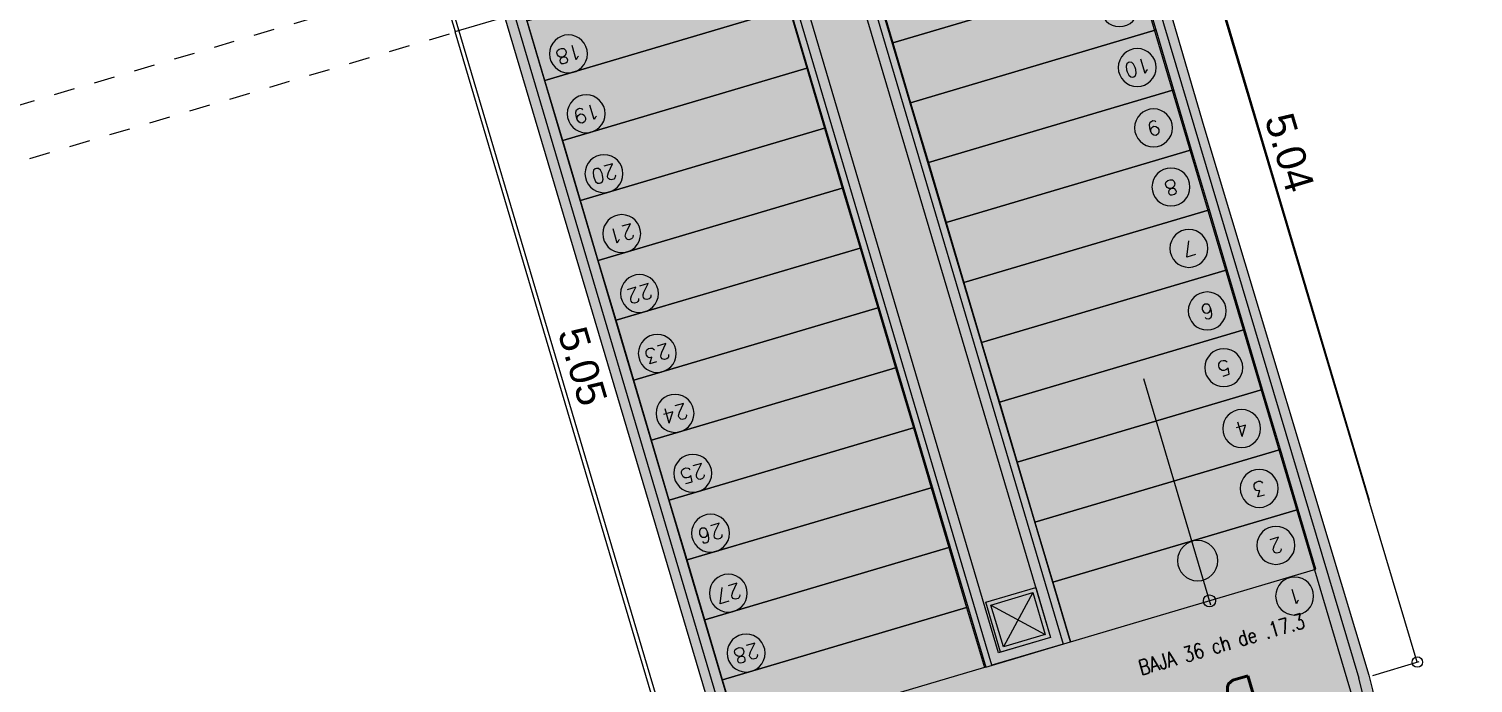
# Model space of a CAD drawing. Header units: millimetres. Extents: x 836200 to 838100, y 1173100 to 1174502.
# Drawn here: x 837868.17 to 837875.1, y 1173336.05 to 1173339.19 of the extents above; entities that cross this region are included whole.
import ezdxf
from ezdxf.enums import TextEntityAlignment as Align

# ---------------------------------------------------------------- set-up
doc = ezdxf.new("R2010")
doc.units = ezdxf.units.MM
doc.linetypes.add('HIDDEN2', pattern=[0.1875, 0.125, -0.0625])
for name, color, linetype in [('.', 255, 'Continuous'), ('A-Linea-4', 4, 'Continuous'), ('hatch ciruclación', 41, 'Continuous'), ('OLD-ANT-PLANTAS PROPUESTAS$0$A-BORDE DE LOSA PERFIL IPE', 2, 'Continuous'), ('OLD-ANT-PLANTAS PROPUESTAS$0$KCIG-AP-DW-XR-PUNTOS FIJOS$0$A-ANOTAC-SIMBOLO', 9, 'Continuous'), ('OLD-ANT-PLANTAS PROPUESTAS$0$KCIG-AP-DW-XR-PUNTOS FIJOS$0$A-ESCALERA', 3, 'Continuous'), ('OLD-ANT-PLANTAS PROPUESTAS$0$KCIG-AP-DW-XR-PUNTOS FIJOS$0$A-PASAMANOS', 1, 'Continuous')]:
    doc.layers.add(name, color=color, linetype=linetype)
doc.styles.add('ARIAL', font='arial.ttf')
doc.styles.add('OLD-ANT-PLANTAS PROPUESTAS$0$KCIG-AP-DW-XR-PUNTOS FIJOS$0$ROMANS', font='romans')
doc.styles.add('OLD-ANT-PLANTAS PROPUESTAS$0$KCIG-AP-DW-XR-PUNTOS FIJOS$0$TEXT', font='romans.shx', dxfattribs={"width": 0.8})
doc.dimstyles.new('Cotas100', dxfattribs={"dimtxt": 0.14, "dimasz": 0.1, "dimexe": 0.01, "dimexo": 0.01, "dimgap": 0.04, "dimtad": 1, "dimzin": 1, "dimdsep": 46, "dimtxsty": 'ARIAL', "dimblk": 'SMALL', "dimcen": 0.3, "dimclrd": 2, "dimclre": 2, "dimclrt": 1, "dimazin": 2, "dimtfac": 1, "dimtofl": 0, "dimtmove": 0, "dimatfit": 3, "dimldrblk": 'OBLIQUE', "dimfxl": 1, "dimtolj": 1, "dimlwd": -1, "dimlwe": -1, "dimarcsym": 0})

# ---------------------------------------------------------------- blocks, each defined once
blk = doc.blocks.new('OLD-ANT-PLANTAS PROPUESTAS$0$KCIG-AP-DW-XR-PUNTOS FIJOS$0$NUM-ESCALERA')
blk.add_circle((0, 0), 0.1266)
at = {"style": 'OLD-ANT-PLANTAS PROPUESTAS$0$KCIG-AP-DW-XR-PUNTOS FIJOS$0$ROMANS'}
blk.add_attdef('NO', text='', height=0.1, rotation=360, dxfattribs=at).set_placement((-0.0009, -0.0023), align=Align.MIDDLE)
blk = doc.blocks.new('*U38')
blk.add_circle((-4.32, -1.16), 0.8)
at = {"style": 'OLD-ANT-PLANTAS PROPUESTAS$0$KCIG-AP-DW-XR-PUNTOS FIJOS$0$TEXT', "width": 0.8}
for tag, p in [('ESCALERA', (-1.42, -0.38)), ('@', (1.67, 0.52))]:
    blk.add_attdef(tag, text='', height=2, rotation=105, dxfattribs=at).set_placement(p, align=Align.MIDDLE_CENTER)
blk = doc.blocks.new('*U37')
blk.add_circle((-0.161, -4.465), 0.8)
at = {"style": 'OLD-ANT-PLANTAS PROPUESTAS$0$KCIG-AP-DW-XR-PUNTOS FIJOS$0$TEXT', "width": 0.8}
for tag, p in [('@', (-0.013, 1.746)), ('ESCALERA', (-0.057, -1.472))]:
    blk.add_attdef(tag, text='', height=2, rotation=177.933, dxfattribs=at).set_placement(p, align=Align.MIDDLE_CENTER)
blk = doc.blocks.new('ESCALERA EMERGENCIA NIVEL 3')
at = {"layer": '.'}
h = blk.add_hatch(color=250, dxfattribs=at)
h.dxf.hatch_style = 1
h.paths.add_polyline_path([(463.42, 171.544), (459.6168, 171.544), (459.6168, 171.8034), (463.42, 171.8034)])
at = {"layer": 'hatch ciruclación', "true_color": 0xfeeab9}
h = blk.add_hatch(color=254, dxfattribs=at)
h.dxf.hatch_style = 1
edge = h.paths.add_edge_path()
edge.add_line((464.0424, 166.8892), (464.0597, 170.1401))
edge.add_line((464.0597, 170.1401), (459.0086, 170.1401))
edge.add_arc((458.9997, 171.6774), 1.5373, 90.15063, 270.33432, ccw=False)
edge.add_line((458.9956, 173.2147), (461.2773, 173.2063))
edge.add_line((461.2773, 173.2063), (464.0281, 173.2158))
edge.add_arc((464.0096, 171.4938), 1.7221, 14.21665, 89.38252, ccw=False)
edge.add_line((465.679, 171.9167), (466.2978, 167.4974))
edge.add_arc((458.0962, 193.4278), 27.1966, 282.62897, 287.55166, ccw=False)
at = {"color": 2, "linetype": 'HIDDEN2', "ltscale": 0.005}
for p, q in [((459.5647, 167.1616, 0.0001), (459.5628, 169.8707, 0.0001)), ((459.8245, 167.1616, 0.0001), (459.8226, 169.8707, 0.0001))]:
    blk.add_line(p, q, dxfattribs=at)
at = {"layer": 'A-Linea-4'}
for p, q in [((463.19, 171.7834), (463.4, 171.5734)), ((463.19, 171.5734), (463.4, 171.7834))]:
    blk.add_line(p, q, dxfattribs=at)
for points in [[(463.17, 171.5534), (463.17, 171.8034), (463.42, 171.8034), (463.42, 171.5534)], [(463.19, 171.5734), (463.19, 171.7834), (463.4, 171.7834), (463.4, 171.5734)], [(459.5705, 170.1401), (459.5705, 169.8901), (459.8205, 169.8901), (459.8205, 170.1401)]]:
    blk.add_lwpolyline(points, close=True, dxfattribs=at)
at = {"layer": 'OLD-ANT-PLANTAS PROPUESTAS$0$KCIG-AP-DW-XR-PUNTOS FIJOS$0$A-ANOTAC-SIMBOLO'}
blk.add_line((463.4904, 172.5851), (462.3572, 172.5851), dxfattribs=at)
at = {"layer": 'OLD-ANT-PLANTAS PROPUESTAS$0$KCIG-AP-DW-XR-PUNTOS FIJOS$0$A-ESCALERA'}
for points in [[(460.1684, 171.889), (460.4684, 171.889), (460.4684, 173.1174), (460.1684, 173.1174)], [(460.4684, 171.889), (460.7684, 171.889), (460.7684, 173.1174), (460.4684, 173.1174)], [(460.7684, 171.889), (461.0684, 171.889), (461.0684, 173.1174), (460.7684, 173.1174)], [(461.0684, 171.889), (461.3684, 171.889), (461.3684, 173.1174), (461.0684, 173.1174)], [(461.3684, 171.889), (461.6684, 171.889), (461.6684, 173.1174), (461.3684, 173.1174)], [(461.6684, 171.889), (461.9684, 171.889), (461.9684, 173.1174), (461.6684, 173.1174)], [(461.9684, 171.889), (462.2684, 171.889), (462.2684, 173.1174), (461.9684, 173.1174)], [(462.2684, 171.889), (462.5684, 171.889), (462.5684, 173.1174), (462.2684, 173.1174)], [(462.5684, 171.889), (462.8684, 171.889), (462.8684, 173.1174), (462.5684, 173.1174)], [(462.8684, 171.889), (463.1684, 171.889), (463.1684, 173.1174), (462.8684, 173.1174)], [(463.1684, 171.889), (463.4684, 171.889), (463.4684, 173.1174), (463.1684, 173.1174)], [(459.5684, 171.4619), (463.4684, 171.4653), (463.4684, 171.889), (459.5684, 171.8855)], [(459.8684, 171.4584), (460.1684, 171.4584), (460.1684, 170.2369), (459.8684, 170.2369)], [(460.1684, 171.4584), (460.4684, 171.4584), (460.4684, 170.2369), (460.1684, 170.2369)], [(460.4684, 171.4584), (460.7684, 171.4584), (460.7684, 170.2369), (460.4684, 170.2369)], [(460.7684, 171.4584), (461.0684, 171.4584), (461.0684, 170.2369), (460.7684, 170.2369)], [(461.0684, 171.4584), (461.3684, 171.4584), (461.3684, 170.2369), (461.0684, 170.2369)], [(461.3684, 171.4584), (461.6684, 171.4584), (461.6684, 170.2369), (461.3684, 170.2369)], [(461.6684, 171.4584), (461.9684, 171.4584), (461.9684, 170.2369), (461.6684, 170.2369)], [(461.9684, 171.4584), (462.2684, 171.4584), (462.2684, 170.2369), (461.9684, 170.2369)], [(462.2684, 171.4584), (462.5684, 171.4584), (462.5684, 170.2369), (462.2684, 170.2369)], [(462.5684, 171.4584), (462.8684, 171.4584), (462.8684, 170.2369), (462.5684, 170.2369)], [(462.8684, 171.4584), (463.1684, 171.4584), (463.1684, 170.2369), (462.8684, 170.2369)], [(463.1684, 171.4584), (463.4684, 171.4584), (463.4684, 170.2369), (463.1684, 170.2369)]]:
    blk.add_lwpolyline(points, close=True, dxfattribs=at)
at = {"layer": 'OLD-ANT-PLANTAS PROPUESTAS$0$KCIG-AP-DW-XR-PUNTOS FIJOS$0$A-PASAMANOS'}
for points in [[(464.0424, 166.8892), (464.0597, 170.1401), (459.0086, 170.1401, -1.001604), (458.9956, 173.2147), (461.2773, 173.2063), (464.0281, 173.2158, -0.340262), (465.679, 171.9167), (466.2978, 167.4974), (466.2978, 167.4974, -0.021483)], [(464.0397, 166.8886), (464.0597, 170.1401), (459.0086, 170.1401, -1.001604), (458.9956, 173.2147), (461.2773, 173.2063), (464.0281, 173.2158, -0.340262), (465.679, 171.9167), (466.2978, 167.4974, -0.021508)], [(464.0397, 166.8886), (464.0597, 170.1401), (459.0086, 170.1401, -1.001604), (458.9956, 173.2147), (461.2773, 173.2063), (464.0281, 173.2158, -0.340262), (465.679, 171.9167), (466.2978, 167.4974, -0.021508)]]:
    blk.add_lwpolyline(points, format="xyb", close=True, dxfattribs=at)
for points in [[(464.1096, 170.1858), (459.0086, 170.1885, -1.003115), (458.9956, 173.1579), (464.0281, 173.1658)], [(464.1602, 170.2341), (459.0086, 170.2369, -1.003382), (458.9956, 173.1095), (464.1221, 173.1095)], [(466.2426, 167.5313), (465.6298, 171.9071, 0.339473), (464.0281, 173.1658)]]:
    blk.add_lwpolyline(points, format="xyb", dxfattribs=at)
blk.add_lwpolyline([(463.4684, 171.4956), (459.5684, 171.4956), (459.5684, 171.8518), (463.4684, 171.8518)], close=True, dxfattribs=at)
at = {"layer": 'OLD-ANT-PLANTAS PROPUESTAS$0$KCIG-AP-DW-XR-PUNTOS FIJOS$0$A-PASAMANOS', "color": 250}
blk.add_lwpolyline([(463.42, 171.544), (459.6168, 171.544), (459.6168, 171.8034), (463.42, 171.8034)], close=True, dxfattribs=at)
at = {"layer": 'OLD-ANT-PLANTAS PROPUESTAS$0$KCIG-AP-DW-XR-PUNTOS FIJOS$0$A-ANOTAC-SIMBOLO', "ltscale": 0.07}
ref = blk.add_blockref('*U38', (463.6315, 172.5819), dxfattribs=dict(at, xscale=0.03631577598374277, yscale=0.03631577598374277, zscale=0.03631577598374277, rotation=343.8983907976525))
ref.add_attrib('STAIR', 'BAJA 36 ch de .17.3', dxfattribs={"layer": '0', "height": 0.072632, "rotation": 89.69511, "style": 'OLD-ANT-PLANTAS PROPUESTAS$0$KCIG-AP-DW-XR-PUNTOS FIJOS$0$TEXT', "width": 0.8}).set_placement((463.685, 172.5815), align=Align.MIDDLE_CENTER)
ref = blk.add_blockref('*U37', (463.8082, 172.6046), dxfattribs=dict(at, xscale=-0.121052586612476, yscale=0.121052586612476, zscale=0.121052586612476, rotation=270.0000298626286))
ref.add_attrib('STAIR', 'B', dxfattribs={"layer": '0', "height": 0.2421, "rotation": 270.00003, "style": 'OLD-ANT-PLANTAS PROPUESTAS$0$KCIG-AP-DW-XR-PUNTOS FIJOS$0$TEXT', "width": 0.8}).set_placement((463.9864, 172.605), align=Align.MIDDLE_CENTER)
at = {"layer": 'OLD-ANT-PLANTAS PROPUESTAS$0$KCIG-AP-DW-XR-PUNTOS FIJOS$0$A-ESCALERA', "linetype": 'ByBlock'}
ref = blk.add_blockref('OLD-ANT-PLANTAS PROPUESTAS$0$KCIG-AP-DW-XR-PUNTOS FIJOS$0$NUM-ESCALERA', (460.6156, 172.9793), dxfattribs=dict(at, xscale=-0.7193488037439146, yscale=0.7193488037439146, zscale=0.7193488037439144, rotation=89.7524493579917))
ref.add_attrib('NO', '11', dxfattribs={"layer": '0', "height": 0.07193, "rotation": 269.75245, "style": 'OLD-ANT-PLANTAS PROPUESTAS$0$KCIG-AP-DW-XR-PUNTOS FIJOS$0$ROMANS'}).set_placement((460.6173, 172.9799), align=Align.MIDDLE)
ref = blk.add_blockref('OLD-ANT-PLANTAS PROPUESTAS$0$KCIG-AP-DW-XR-PUNTOS FIJOS$0$NUM-ESCALERA', (460.9156, 172.9793), dxfattribs=dict(at, xscale=-0.7193488037439146, yscale=0.7193488037439146, zscale=0.7193488037439144, rotation=89.7524493579917))
ref.add_attrib('NO', '10', dxfattribs={"layer": '0', "height": 0.07193, "rotation": 269.75245, "style": 'OLD-ANT-PLANTAS PROPUESTAS$0$KCIG-AP-DW-XR-PUNTOS FIJOS$0$ROMANS'}).set_placement((460.9173, 172.9799), align=Align.MIDDLE)
ref = blk.add_blockref('OLD-ANT-PLANTAS PROPUESTAS$0$KCIG-AP-DW-XR-PUNTOS FIJOS$0$NUM-ESCALERA', (461.2156, 172.9723), dxfattribs=dict(at, xscale=-0.7193488037439146, yscale=0.7193488037439146, zscale=0.7193488037439144, rotation=89.7524493579917))
ref.add_attrib('NO', '9', dxfattribs={"layer": '0', "height": 0.0719, "rotation": 269.75245, "style": 'OLD-ANT-PLANTAS PROPUESTAS$0$KCIG-AP-DW-XR-PUNTOS FIJOS$0$ROMANS'}).set_placement((461.2173, 172.9729), align=Align.MIDDLE)
ref = blk.add_blockref('OLD-ANT-PLANTAS PROPUESTAS$0$KCIG-AP-DW-XR-PUNTOS FIJOS$0$NUM-ESCALERA', (461.5115, 172.9718), dxfattribs=dict(at, xscale=-0.7193488037439146, yscale=0.7193488037439146, zscale=0.7193488037439144, rotation=89.7524493579917))
ref.add_attrib('NO', '8', dxfattribs={"layer": '0', "height": 0.0719, "rotation": 269.75245, "style": 'OLD-ANT-PLANTAS PROPUESTAS$0$KCIG-AP-DW-XR-PUNTOS FIJOS$0$ROMANS'}).set_placement((461.5132, 172.9724), align=Align.MIDDLE)
ref = blk.add_blockref('OLD-ANT-PLANTAS PROPUESTAS$0$KCIG-AP-DW-XR-PUNTOS FIJOS$0$NUM-ESCALERA', (461.8184, 172.9705), dxfattribs=dict(at, xscale=-0.7193488037439146, yscale=0.7193488037439146, zscale=0.7193488037439144, rotation=89.7524493579917))
ref.add_attrib('NO', '7', dxfattribs={"layer": '0', "height": 0.0719, "rotation": 269.75245, "style": 'OLD-ANT-PLANTAS PROPUESTAS$0$KCIG-AP-DW-XR-PUNTOS FIJOS$0$ROMANS'}).set_placement((461.82, 172.9711), align=Align.MIDDLE)
ref = blk.add_blockref('OLD-ANT-PLANTAS PROPUESTAS$0$KCIG-AP-DW-XR-PUNTOS FIJOS$0$NUM-ESCALERA', (462.1312, 172.9695), dxfattribs=dict(at, xscale=-0.7193488037439146, yscale=0.7193488037439146, zscale=0.7193488037439144, rotation=89.7524493579917))
ref.add_attrib('NO', '6', dxfattribs={"layer": '0', "height": 0.0719, "rotation": 269.75245, "style": 'OLD-ANT-PLANTAS PROPUESTAS$0$KCIG-AP-DW-XR-PUNTOS FIJOS$0$ROMANS'}).set_placement((462.1329, 172.9701), align=Align.MIDDLE)
ref = blk.add_blockref('OLD-ANT-PLANTAS PROPUESTAS$0$KCIG-AP-DW-XR-PUNTOS FIJOS$0$NUM-ESCALERA', (462.4148, 172.9686), dxfattribs=dict(at, xscale=-0.7193488037439146, yscale=0.7193488037439146, zscale=0.7193488037439144, rotation=89.7524493579917))
ref.add_attrib('NO', '5', dxfattribs={"layer": '0', "height": 0.0719, "rotation": 269.75245, "style": 'OLD-ANT-PLANTAS PROPUESTAS$0$KCIG-AP-DW-XR-PUNTOS FIJOS$0$ROMANS'}).set_placement((462.4165, 172.9692), align=Align.MIDDLE)
ref = blk.add_blockref('OLD-ANT-PLANTAS PROPUESTAS$0$KCIG-AP-DW-XR-PUNTOS FIJOS$0$NUM-ESCALERA', (462.7195, 172.9677), dxfattribs=dict(at, xscale=-0.7193488037439146, yscale=0.7193488037439146, zscale=0.7193488037439144, rotation=89.7524493579917))
ref.add_attrib('NO', '4', dxfattribs={"layer": '0', "height": 0.0719, "rotation": 269.75245, "style": 'OLD-ANT-PLANTAS PROPUESTAS$0$KCIG-AP-DW-XR-PUNTOS FIJOS$0$ROMANS'}).set_placement((462.7211, 172.9683), align=Align.MIDDLE)
ref = blk.add_blockref('OLD-ANT-PLANTAS PROPUESTAS$0$KCIG-AP-DW-XR-PUNTOS FIJOS$0$NUM-ESCALERA', (463.0189, 172.9667), dxfattribs=dict(at, xscale=-0.7193488037439146, yscale=0.7193488037439146, zscale=0.7193488037439144, rotation=89.7524493579917))
ref.add_attrib('NO', '3', dxfattribs={"layer": '0', "height": 0.0719, "rotation": 269.75245, "style": 'OLD-ANT-PLANTAS PROPUESTAS$0$KCIG-AP-DW-XR-PUNTOS FIJOS$0$ROMANS'}).set_placement((463.0206, 172.9673), align=Align.MIDDLE)
ref = blk.add_blockref('OLD-ANT-PLANTAS PROPUESTAS$0$KCIG-AP-DW-XR-PUNTOS FIJOS$0$NUM-ESCALERA', (463.3038, 172.9658), dxfattribs=dict(at, xscale=-0.7193488037439146, yscale=0.7193488037439146, zscale=0.7193488037439144, rotation=89.7524493579917))
ref.add_attrib('NO', '2', dxfattribs={"layer": '0', "height": 0.0719, "rotation": 269.75245, "style": 'OLD-ANT-PLANTAS PROPUESTAS$0$KCIG-AP-DW-XR-PUNTOS FIJOS$0$ROMANS'}).set_placement((463.3055, 172.9664), align=Align.MIDDLE)
ref = blk.add_blockref('OLD-ANT-PLANTAS PROPUESTAS$0$KCIG-AP-DW-XR-PUNTOS FIJOS$0$NUM-ESCALERA', (463.5626, 172.9828), dxfattribs=dict(at, xscale=-0.7193488037439154, yscale=0.7193488037439153, zscale=0.7193488037439153, rotation=89.99955107628143))
ref.add_attrib('NO', '1', dxfattribs={"layer": '0', "height": 0.0719, "rotation": 269.99955, "style": 'OLD-ANT-PLANTAS PROPUESTAS$0$KCIG-AP-DW-XR-PUNTOS FIJOS$0$ROMANS'}).set_placement((463.5643, 172.9834), align=Align.MIDDLE)
ref = blk.add_blockref('OLD-ANT-PLANTAS PROPUESTAS$0$KCIG-AP-DW-XR-PUNTOS FIJOS$0$NUM-ESCALERA', (460.0773, 170.3815), dxfattribs=dict(at, xscale=-0.7193488037439146, yscale=0.7193488037439146, zscale=0.7193488037439144, rotation=89.7524493579917))
ref.add_attrib('NO', '18', dxfattribs={"layer": '0', "height": 0.07193, "rotation": 269.75245, "style": 'OLD-ANT-PLANTAS PROPUESTAS$0$KCIG-AP-DW-XR-PUNTOS FIJOS$0$ROMANS'}).set_placement((460.079, 170.3821), align=Align.MIDDLE)
ref = blk.add_blockref('OLD-ANT-PLANTAS PROPUESTAS$0$KCIG-AP-DW-XR-PUNTOS FIJOS$0$NUM-ESCALERA', (460.3773, 170.3815), dxfattribs=dict(at, xscale=-0.7193488037439146, yscale=0.7193488037439146, zscale=0.7193488037439144, rotation=89.7524493579917))
ref.add_attrib('NO', '19', dxfattribs={"layer": '0', "height": 0.07193, "rotation": 269.75245, "style": 'OLD-ANT-PLANTAS PROPUESTAS$0$KCIG-AP-DW-XR-PUNTOS FIJOS$0$ROMANS'}).set_placement((460.379, 170.3821), align=Align.MIDDLE)
ref = blk.add_blockref('OLD-ANT-PLANTAS PROPUESTAS$0$KCIG-AP-DW-XR-PUNTOS FIJOS$0$NUM-ESCALERA', (460.6773, 170.3815), dxfattribs=dict(at, xscale=-0.7193488037439146, yscale=0.7193488037439146, zscale=0.7193488037439144, rotation=89.7524493579917))
ref.add_attrib('NO', '20', dxfattribs={"layer": '0', "height": 0.07193, "rotation": 269.75245, "style": 'OLD-ANT-PLANTAS PROPUESTAS$0$KCIG-AP-DW-XR-PUNTOS FIJOS$0$ROMANS'}).set_placement((460.679, 170.3821), align=Align.MIDDLE)
ref = blk.add_blockref('OLD-ANT-PLANTAS PROPUESTAS$0$KCIG-AP-DW-XR-PUNTOS FIJOS$0$NUM-ESCALERA', (460.9773, 170.3815), dxfattribs=dict(at, xscale=-0.7193488037439146, yscale=0.7193488037439146, zscale=0.7193488037439144, rotation=89.7524493579917))
ref.add_attrib('NO', '21', dxfattribs={"layer": '0', "height": 0.07193, "rotation": 269.75245, "style": 'OLD-ANT-PLANTAS PROPUESTAS$0$KCIG-AP-DW-XR-PUNTOS FIJOS$0$ROMANS'}).set_placement((460.979, 170.3821), align=Align.MIDDLE)
ref = blk.add_blockref('OLD-ANT-PLANTAS PROPUESTAS$0$KCIG-AP-DW-XR-PUNTOS FIJOS$0$NUM-ESCALERA', (461.2773, 170.3815), dxfattribs=dict(at, xscale=-0.7193488037439146, yscale=0.7193488037439146, zscale=0.7193488037439144, rotation=89.7524493579917))
ref.add_attrib('NO', '22', dxfattribs={"layer": '0', "height": 0.07193, "rotation": 269.75245, "style": 'OLD-ANT-PLANTAS PROPUESTAS$0$KCIG-AP-DW-XR-PUNTOS FIJOS$0$ROMANS'}).set_placement((461.279, 170.3821), align=Align.MIDDLE)
ref = blk.add_blockref('OLD-ANT-PLANTAS PROPUESTAS$0$KCIG-AP-DW-XR-PUNTOS FIJOS$0$NUM-ESCALERA', (461.5773, 170.3815), dxfattribs=dict(at, xscale=-0.7193488037439146, yscale=0.7193488037439146, zscale=0.7193488037439144, rotation=89.7524493579917))
ref.add_attrib('NO', '23', dxfattribs={"layer": '0', "height": 0.07193, "rotation": 269.75245, "style": 'OLD-ANT-PLANTAS PROPUESTAS$0$KCIG-AP-DW-XR-PUNTOS FIJOS$0$ROMANS'}).set_placement((461.579, 170.3821), align=Align.MIDDLE)
ref = blk.add_blockref('OLD-ANT-PLANTAS PROPUESTAS$0$KCIG-AP-DW-XR-PUNTOS FIJOS$0$NUM-ESCALERA', (461.8773, 170.3815), dxfattribs=dict(at, xscale=-0.7193488037439146, yscale=0.7193488037439146, zscale=0.7193488037439144, rotation=89.7524493579917))
ref.add_attrib('NO', '24', dxfattribs={"layer": '0', "height": 0.07193, "rotation": 269.75245, "style": 'OLD-ANT-PLANTAS PROPUESTAS$0$KCIG-AP-DW-XR-PUNTOS FIJOS$0$ROMANS'}).set_placement((461.879, 170.3821), align=Align.MIDDLE)
ref = blk.add_blockref('OLD-ANT-PLANTAS PROPUESTAS$0$KCIG-AP-DW-XR-PUNTOS FIJOS$0$NUM-ESCALERA', (462.1773, 170.3815), dxfattribs=dict(at, xscale=-0.7193488037439146, yscale=0.7193488037439146, zscale=0.7193488037439144, rotation=89.7524493579917))
ref.add_attrib('NO', '25', dxfattribs={"layer": '0', "height": 0.07193, "rotation": 269.75245, "style": 'OLD-ANT-PLANTAS PROPUESTAS$0$KCIG-AP-DW-XR-PUNTOS FIJOS$0$ROMANS'}).set_placement((462.179, 170.3821), align=Align.MIDDLE)
ref = blk.add_blockref('OLD-ANT-PLANTAS PROPUESTAS$0$KCIG-AP-DW-XR-PUNTOS FIJOS$0$NUM-ESCALERA', (462.4773, 170.3815), dxfattribs=dict(at, xscale=-0.7193488037439146, yscale=0.7193488037439146, zscale=0.7193488037439144, rotation=89.7524493579917))
ref.add_attrib('NO', '26', dxfattribs={"layer": '0', "height": 0.07193, "rotation": 269.75245, "style": 'OLD-ANT-PLANTAS PROPUESTAS$0$KCIG-AP-DW-XR-PUNTOS FIJOS$0$ROMANS'}).set_placement((462.479, 170.3821), align=Align.MIDDLE)
ref = blk.add_blockref('OLD-ANT-PLANTAS PROPUESTAS$0$KCIG-AP-DW-XR-PUNTOS FIJOS$0$NUM-ESCALERA', (462.7773, 170.3815), dxfattribs=dict(at, xscale=-0.7193488037439146, yscale=0.7193488037439146, zscale=0.7193488037439144, rotation=89.7524493579917))
ref.add_attrib('NO', '27', dxfattribs={"layer": '0', "height": 0.07193, "rotation": 269.75245, "style": 'OLD-ANT-PLANTAS PROPUESTAS$0$KCIG-AP-DW-XR-PUNTOS FIJOS$0$ROMANS'}).set_placement((462.779, 170.3821), align=Align.MIDDLE)
ref = blk.add_blockref('OLD-ANT-PLANTAS PROPUESTAS$0$KCIG-AP-DW-XR-PUNTOS FIJOS$0$NUM-ESCALERA', (463.0773, 170.3815), dxfattribs=dict(at, xscale=-0.7193488037439146, yscale=0.7193488037439146, zscale=0.7193488037439144, rotation=89.7524493579917))
ref.add_attrib('NO', '28', dxfattribs={"layer": '0', "height": 0.07193, "rotation": 269.75245, "style": 'OLD-ANT-PLANTAS PROPUESTAS$0$KCIG-AP-DW-XR-PUNTOS FIJOS$0$ROMANS'}).set_placement((463.079, 170.3821), align=Align.MIDDLE)
blk = doc.blocks.new('_Small')
at = {"color": 0, "linetype": 'ByBlock', "lineweight": -2}
blk.add_circle((0, 0), 0.25, dxfattribs=at)
blk = doc.blocks.new('*D574')
at = {"color": 2, "transparency": 16777216}
for p, q in [((837873.1816, 1173340.9122), (837873.4054, 1173340.9789)), ((837874.8359, 1173336.1476), (837873.3959, 1173340.9761)), ((837874.6217, 1173336.0837), (837874.8455, 1173336.1504))]:
    blk.add_line(p, q, dxfattribs=at)
at = {"layer": 'Defpoints', "color": 0, "transparency": 16777216}
for p in [(837873.3959, 1173340.9761), (837873.172, 1173340.9093, 0), (837874.6121, 1173336.0808)]:
    blk.add_point(p, dxfattribs=at)
at = {"color": 2, "transparency": 16777216, "xscale": 0.1, "yscale": 0.1, "zscale": 0.1}
for p, rotation in [((837873.3959, 1173340.9761), 106.6068665666936), ((837874.8359, 1173336.1476), 286.6068665666936)]:
    blk.add_blockref('_Small', p, dxfattribs=dict(at, rotation=rotation))
at = {"color": 1, "transparency": 16777216, "insert": (837874.2227, 1173338.5937), "char_height": 0.14, "attachment_point": 5, "rotation": 286.60687, "style": 'ARIAL'}
blk.add_mtext('\\A1;5.04', dxfattribs=at)
blk = doc.blocks.new('_Oblique')
at = {"color": 0, "linetype": 'ByBlock', "lineweight": -2}
blk.add_line((-0.5, -0.5), (0.5, 0.5), dxfattribs=at)
blk = doc.blocks.new('*D577')
at = {"color": 2, "transparency": 16777216}
for p, q in [((837870.2181, 1173340.0205), (837869.997, 1173339.955)), ((837871.4415, 1173335.1149), (837870.0065, 1173339.9578)), ((837871.6531, 1173335.1776), (837871.4319, 1173335.112))]:
    blk.add_line(p, q, dxfattribs=at)
at = {"layer": 'Defpoints', "color": 0, "transparency": 16777216}
for p in [(837870.2277, 1173340.0234, 0), (837870.0065, 1173339.9578), (837871.6627, 1173335.1804)]:
    blk.add_point(p, dxfattribs=at)
at = {"color": 2, "transparency": 16777216, "xscale": 0.1, "yscale": 0.1, "zscale": 0.1}
for p, rotation in [((837870.0065, 1173339.9578), 106.5045837400395), ((837871.4415, 1173335.1149), 286.5045837400394)]:
    blk.add_blockref('_Small', p, dxfattribs=dict(at, rotation=rotation))
at = {"color": 1, "transparency": 16777216, "insert": (837870.8309, 1173337.568), "char_height": 0.14, "attachment_point": 5, "rotation": 286.50458, "style": 'ARIAL'}
blk.add_mtext('\\A1;5.05', dxfattribs=at)

msp = doc.modelspace()

# ---------------------------------------------------------------- linework, layer by layer
at = {"color": 252}
for p, q in [((837874.6059, 1173336.9241, 0), (837873.639, 1173340.1874, 0)), ((837871.1856, 1173335.9107, 0), (837870.2187, 1173339.1739, 0))]:
    msp.add_line(p, q, dxfattribs=at)
at = {"layer": 'OLD-ANT-PLANTAS PROPUESTAS$0$A-BORDE DE LOSA PERFIL IPE', "color": 1}
for points in [[(837854.2618, 1173295.6815, -0.33778), (837848.3144, 1173288.4244, 0.361311), (837844.1157, 1173280.4903, -0.271319), (837840.8071, 1173271.438, -0.433963), (837831.5372, 1173272.6736, -0.419383), (837833.9578, 1173286.0584, 0.7694), (837831.214, 1173293.4517, -0.253457), (837821.9722, 1173297.2456, -0.436743), (837823.4188, 1173307.4671, -0.307477), (837835.2023, 1173307.5638, 1.014458), (837846.125, 1173327.0543, -0.246615), (837839.7348, 1173343.5754, -0.427946), (837851.8612, 1173352.7472, -0.32784), (837867.6603, 1173336.6486, 0.287749), (837879.3899, 1173326.2084, -1.081305), (837877.1535, 1173311.9031, 0.134002), (837868.7453, 1173312.0401, 0.292616), (837854.2618, 1173295.6815)], [(837854.1122, 1173295.6957, -0.338541), (837848.2683, 1173288.5676, 0.361702), (837843.9685, 1173280.4615, -0.271252), (837840.7118, 1173271.5539, -0.433934), (837831.6595, 1173272.7604, -0.419413), (837834.0432, 1173285.9351, 0.769597), (837831.1988, 1173293.601, -0.253474), (837822.0885, 1173297.3404, -0.436731), (837823.5042, 1173307.3438, -0.307598), (837835.123, 1173307.4365, 1.01392), (837846.2112, 1173327.1782, -0.246382), (837839.8838, 1173343.5583, -0.427946), (837851.8372, 1173352.5991, -0.327994), (837867.5133, 1173336.6169, 0.288012), (837879.3688, 1173326.0599, -1.0821), (837877.1875, 1173312.0495, 0.133903), (837868.7062, 1173312.1849, 0.292763)]]:
    msp.add_lwpolyline(points, format="xyb", close=True, dxfattribs=at)

# ---------------------------------------------------------------- block references
at = {"rotation": 286.5046383215735}
msp.add_blockref('ESCALERA EMERGENCIA NIVEL 3', (837576.6969, 1173731.7838, 0), dxfattribs=at)

# ---------------------------------------------------------------- dimensions: what is measured, and where the dimension line sits
for p1, p2, distance, picture, middle in [((837874.6121, 1173336.0808), (837873.172, 1173340.9093, 0), -0.2336, '*D574', (837874.2227, 1173338.5937)), ((837871.6627, 1173335.1804), (837870.2277, 1173340.0234, 0), 0.2307, '*D577', (837870.8309, 1173337.568))]:
    dim = msp.add_aligned_dim(p1=p1, p2=p2, distance=distance, dimstyle='Cotas100')
    dim.commit()
    dim.dimension.update_dxf_attribs({"geometry": picture, "text_midpoint": middle})

doc.saveas('drawing.dxf')
